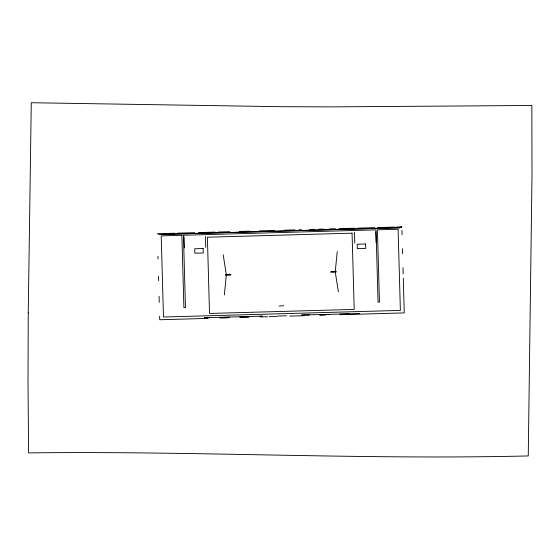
<?xml version="1.0" encoding="UTF-8"?>
<svg xmlns="http://www.w3.org/2000/svg" width="560" height="560" viewBox="0 0 560 560"><rect width="100%" height="100%" fill="white"/><g stroke="black" fill="none" stroke-linecap="round" stroke-linejoin="round"><path stroke-width="0.84" d="M224.336 295.008L226.359 274.827L223.209 254.793M337.253 251.608L335.23 271.789L338.38 291.823M396.599 227.038L401.842 226.891L399.707 227.717L159.523 234.43M401.842 226.891L399.448 227.801L159.74 234.5L157.318 233.723L174.797 233.233M177.415 233.163L194.894 232.673M198.387 232.575L214.991 232.113M218.491 232.015L229.845 231.7M239.316 231.434L249.501 231.147M259.259 230.874L274.477 230.454M284.69 230.167L294.833 229.88M299.054 229.761L301.595 229.691M309.666 229.467L314.755 229.327M318.997 229.208L323.239 229.089M329.315 228.921L335.433 228.746M338.926 228.648L354.655 228.214M358.155 228.116L374.752 227.647M377.377 227.577L394.856 227.087M209.503 317.8L204.288 317.744L262.437 316.12L259.84 316.393M219.919 317.506L229.46 317.24M239.876 316.946L249.424 316.68M309.435 315.007L301.623 315.028L359.772 313.6M319.851 314.713L329.399 314.447M339.815 314.16L349.356 313.887M277.508 316.057L286.545 315.805M207.781 318.395L159.719 319.739L159.628 316.26M220.017 318.052L227.878 317.835M240.023 317.492L248.507 317.254M259.973 316.939L267.582 316.722M269.269 316.68L276.878 316.463M289.625 316.106L303.996 315.707M319.704 315.266L325.64 315.105M340.459 314.692L404.25 312.907L403.277 278.152M278.992 305.97L279.51 306.117M401.94 230.37L402.066 234.71M402.451 248.612L402.598 253.827M402.983 267.729L403.158 273.812M375.767 231.644L376.075 242.606M354.466 232.239L354.767 243.201M205.443 236.397L205.751 247.359M184.135 236.992L184.443 247.954M157.948 256.312L158.025 258.916M158.508 276.297L158.627 280.637M159.068 296.282L159.236 302.358M283.801 305.55A3.045 0.819 -1.6 0 1 283.199 305.704M282.485 305.816A3.045 0.819 -1.6 0 1 280.161 305.83M28.245 312.935L28.007 383.278L28.609 452.907C195.181 450.793 361.697 459.949 528.255 455.938L532 175.483L531.846 105.483L330.435 106.883L281.071 106.694L31.276 102.732L28.245 312.935M181.881 235.291L161.203 235.872L163.471 317.023L400.372 310.408L398.111 229.25L377.433 229.831L379.456 302.148L378.049 302.19L376.033 229.866L183.442 235.249L185.465 307.566L183.897 307.608L181.881 235.291M352.072 233.163L207.389 237.209L209.517 313.453L354.2 309.414L352.072 233.163M203.14 248.528L194.726 248.766L194.852 253.204L203.266 252.966L203.14 248.528M365.617 243.992L357.196 244.223L357.322 248.661L365.736 248.43L365.617 243.992M230.741 274.302L225.54 274.449L225.561 275.254L230.762 275.107L230.741 274.302M335.993 271.362L330.792 271.509L330.813 272.314L336.014 272.167L335.993 271.362"/></g></svg>
